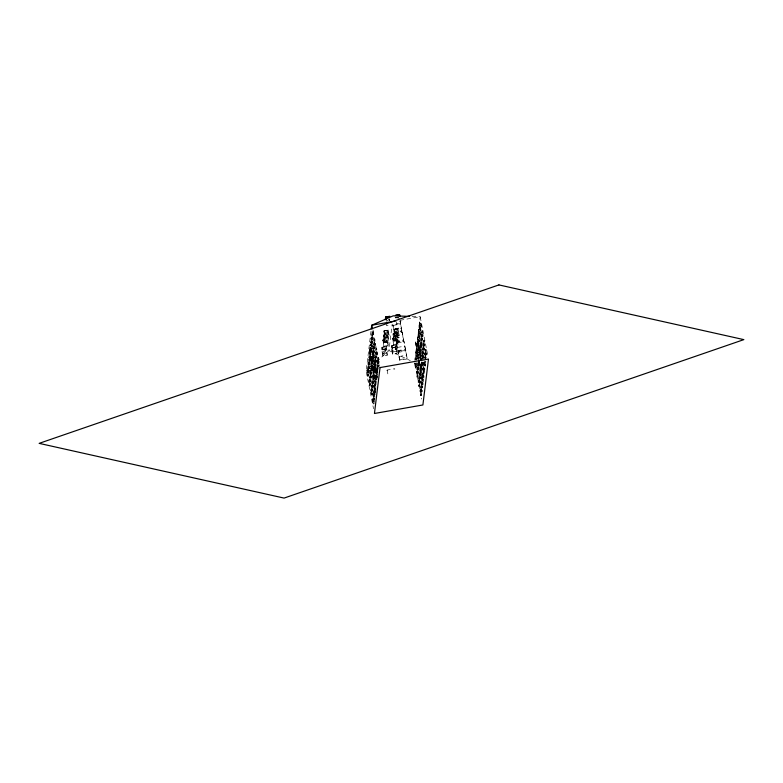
<?xml version="1.0" encoding="UTF-8"?>
<svg xmlns="http://www.w3.org/2000/svg" width="783" height="783" viewBox="0 0 783 783"><rect width="100%" height="100%" fill="white"/><g stroke="black" fill="none" stroke-linecap="round" stroke-linejoin="round"><path stroke-width="0.59" stroke-dasharray="3.92 2.94" d="M370.995 331.278L366.141 371.132L373.53 408.775M369.292 351.234L369.507 349.521L371.974 349.091L373.217 358.193L370.75 358.624L369.292 351.234L371.768 350.794L372.091 348.376L370.662 341.222L371.622 341.055L372.463 345.342L372.287 346.771L371.328 346.938L371.504 345.509L372.463 345.342M366.924 371.945L367.1 370.516L368.059 370.349L368.724 376.065L367.765 376.231L366.924 371.945L367.883 371.778L368.059 370.349M367.374 368.235L367.55 366.806L368.509 366.64L369.175 372.356L368.216 372.532L367.374 368.235L368.333 368.069L368.509 366.64M367.853 364.301L368.03 362.872L368.989 362.705L369.654 368.421L368.695 368.587L367.853 364.301L368.813 364.134L368.989 362.705M368.313 360.523L368.49 359.094L369.449 358.927L369.273 360.356L368.313 360.523L369.155 364.809L370.114 364.643L370.29 363.214L368.862 356.011L369.821 355.844L370.662 360.131L370.486 361.56L369.527 361.726L369.703 360.297L370.662 360.131M370.114 364.643L368.862 356.011M369.145 353.71L369.322 352.281L370.281 352.115L370.946 357.831L369.987 357.997L369.145 353.71L370.105 353.544M369.742 348.778L369.919 347.349L370.878 347.182L370.702 348.611L369.742 348.778L370.946 357.831M370.124 345.685L370.29 344.256L371.25 344.089L371.083 345.518L370.124 345.685L371.543 352.898L370.584 353.064L369.919 347.349M372.091 348.376L371.132 348.543L370.966 349.972L371.925 349.805L370.662 341.222M370.917 339.147L371.093 337.718L372.052 337.551L372.718 343.267L371.759 343.434L370.917 339.147L371.876 338.98L372.052 337.551M371.406 335.114L371.582 333.685L372.542 333.519L373.207 339.235L372.248 339.411L371.406 335.114L372.365 334.948L372.542 333.519M370.486 361.56L369.821 355.844M372.287 346.771L371.622 341.055M370.134 355.482L370.339 353.769M367.765 376.231L367.1 370.516M368.216 372.532L367.55 366.806M368.695 368.587L368.03 362.872M369.155 364.809L368.49 359.094M369.987 357.997L369.322 352.281M371.759 343.434L371.093 337.718M372.248 339.411L371.582 333.685M372.698 335.721L371.856 331.424L372.816 331.258L372.992 329.829L373.834 334.116L373.657 335.545L372.698 335.721L372.033 329.995M370.75 358.624L369.507 349.521M371.543 352.898L370.29 344.256M371.132 360.591L371.338 358.878L373.814 358.448L375.057 367.55L372.581 367.99L371.132 360.591L373.608 360.16L373.922 357.665L372.483 350.51L373.442 350.344L374.284 354.63L374.117 356.059L373.158 356.236L373.325 354.797L374.284 354.63M368.744 381.243L368.92 379.814L369.879 379.638L370.545 385.353L369.586 385.53L368.744 381.243L369.703 381.067L369.879 379.638M369.194 377.533L369.37 376.104L370.33 375.928L370.995 381.654L370.036 381.82L369.194 377.533L370.153 377.357L370.33 375.928M369.674 373.589L369.85 372.16L370.809 371.994L371.475 377.709L370.516 377.876L369.674 373.589L370.633 373.422L370.809 371.994M370.134 369.811L370.31 368.382L371.269 368.216L371.093 369.645L370.134 369.811L370.976 374.098L371.935 373.931L370.682 365.299L371.641 365.132L372.483 369.419L372.316 370.848L371.357 371.015L371.524 369.586L372.483 369.419M371.935 373.931L370.682 365.299M370.966 362.999L371.142 361.57L372.101 361.403L372.767 367.119L371.808 367.286L370.966 362.999L371.925 362.832M371.563 358.066L371.739 356.637L372.698 356.471L372.522 357.9L371.563 358.066L372.943 365.69L372.581 367.99M371.945 354.973L372.121 353.544L373.08 353.378L372.904 354.807L371.945 354.973L373.364 362.186L372.405 362.353L371.739 356.637M373.922 357.665L372.962 357.831L372.786 359.26L373.745 359.094L372.483 350.51M372.737 348.435L372.914 347.006L373.873 346.84L374.538 352.556L373.579 352.722L372.737 348.435L373.697 348.269L373.873 346.84M373.227 344.412L373.403 342.983L374.362 342.807L375.028 348.533L374.068 348.699L373.227 344.412L374.186 344.236L374.362 342.807M373.677 340.722L373.853 339.293L374.812 339.117L375.478 344.843L374.519 345.009L373.677 340.722L374.636 340.546L374.812 339.117M372.316 370.848L371.641 365.132M374.117 356.059L373.442 350.344M369.586 385.53L368.92 379.814M370.036 381.82L369.37 376.104M370.516 377.876L369.85 372.16M370.976 374.098L370.31 368.382M371.808 367.286L371.142 361.57M371.964 364.839L372.179 363.136M373.579 352.722L372.914 347.006M374.068 348.699L373.403 342.983M374.519 345.009L373.853 339.293M373.364 362.186L372.121 353.544M370.584 390.6L370.76 389.171L371.719 389.004L372.385 394.72L371.426 394.886L370.584 390.6L371.543 390.433L371.719 389.004M371.034 386.89L371.211 385.461L372.17 385.295L372.835 391.011L371.876 391.177L371.034 386.89L371.994 386.724L372.17 385.295M371.514 382.956L371.69 381.517L372.649 381.35L373.315 387.066L372.356 387.242L371.514 382.956L372.473 382.779L372.649 381.35M371.974 379.178L372.15 377.749L373.109 377.572L372.933 379.001L371.974 379.178L372.816 383.464L373.775 383.298L373.951 381.859L372.522 374.666L373.481 374.499L374.323 378.786L374.147 380.215L373.188 380.381L373.364 378.952L374.323 378.786M373.775 383.298L372.522 374.666M372.806 372.365L372.972 370.936L373.931 370.77L374.607 376.486L373.648 376.652L372.806 372.365L373.765 372.199M372.982 370.026L373.197 368.313L375.664 367.883L376.907 376.985L374.44 377.426L372.982 370.026L375.458 369.596L375.752 367.031L374.323 359.877L375.282 359.71L376.124 363.997L375.948 365.426L374.988 365.592L375.165 364.164L376.124 363.997M373.403 367.433L373.579 366.004L374.538 365.827L374.362 367.256L373.403 367.433L374.773 375.057L374.44 377.426M373.775 364.34L373.951 362.911L374.91 362.744L374.744 364.173L373.775 364.34L375.204 371.553L374.245 371.719L373.579 366.004M375.752 367.031L374.793 367.198L374.617 368.627L375.576 368.46L374.323 359.877M374.577 357.802L374.754 356.373L375.713 356.196L376.378 361.922L375.419 362.089L374.577 357.802L375.537 357.635L375.713 356.196M375.067 353.769L375.243 352.34L376.202 352.174L376.868 357.89L375.909 358.056L375.067 353.769L376.026 353.603L376.202 352.174M375.517 350.079L375.693 348.65L376.652 348.484L377.318 354.2L376.359 354.366L375.517 350.079L376.476 349.913L376.652 348.484M374.147 380.215L373.481 374.499M375.948 365.426L375.282 359.71M371.426 394.886L370.76 389.171M371.876 391.177L371.211 385.461M372.356 387.242L371.69 381.517M372.816 383.464L372.15 377.749M373.648 376.652L372.972 370.936M373.814 374.274L374.029 372.571M375.419 362.089L374.754 356.373M375.909 358.056L375.243 352.34M376.359 354.366L375.693 348.65M375.204 371.553L373.951 362.911M373.197 403.93L372.356 399.643L372.532 398.214L373.491 398.048L374.333 402.335L373.374 402.501L373.197 403.93L374.157 403.764L373.491 398.048M372.806 395.934L372.982 394.505L373.941 394.338L374.607 400.054L373.648 400.221L372.806 395.934L373.765 395.767L373.941 394.338M374.127 396.276L373.285 391.989L373.462 390.56L374.421 390.394L375.263 394.681L374.303 394.847L374.127 396.276L375.086 396.11M373.745 388.211L373.922 386.782L374.881 386.616L374.705 388.045L373.745 388.211L374.587 392.498L375.546 392.332L374.294 383.699L375.253 383.533L375.889 386.753M375.546 392.332L374.294 383.699M374.754 379.98L375.419 385.696L374.754 379.98L375.713 379.804L376.163 384.453M375.174 376.466L375.351 375.037L376.31 374.871L376.134 376.3L375.174 376.466L376.554 384.091L375.595 384.267M375.556 373.374L375.723 371.945L376.692 371.778L376.515 373.207L375.556 373.374L376.975 380.587L376.016 380.753L375.351 375.037M376.094 368.92L377.523 376.065L376.564 376.241L376.398 377.67L377.357 377.494L376.094 368.92L377.054 368.744L377.895 373.031L376.936 373.207L376.76 374.636L377.719 374.47L377.054 368.744M378.15 370.956L377.191 371.122L376.525 365.407L377.484 365.24L378.111 368.46M376.838 362.813L377.014 361.384L377.974 361.217L378.639 366.933L377.68 367.1L376.838 362.813L377.798 362.646L377.974 361.217M377.289 359.123L377.465 357.694L378.424 357.528L379.089 363.243L378.13 363.41L377.289 359.123L378.248 358.957L378.424 357.528M374.881 395.043L374.421 390.394M376.094 387.82L375.135 387.996L374.959 389.425L375.918 389.249L375.253 383.533M377.729 368.813L377.484 365.24M373.648 400.221L372.982 394.505M374.587 392.498L373.922 386.782M377.191 371.122L376.525 365.407M377.68 367.1L377.014 361.384M378.13 363.41L377.465 357.694M377.357 377.494L377.523 376.065M381.664 349.668L381.957 347.261L386.195 346.517L387.448 352.869L387.154 355.286L382.907 356.03L381.664 349.668L385.902 348.924L387.154 355.286M382.858 339.832L384.003 347.075L382.858 339.832L387.105 339.088L388.348 345.45L388.241 346.331L382.603 347.319L382.349 349.384L385.256 348.866L385.51 346.8L385.95 349.052L383.044 349.57L382.495 353.945L386.371 351.322L386.665 348.915L382.789 351.538M383.269 336.426L383.445 335.007L387.693 334.263L388.769 342.044L384.522 342.788L383.269 336.426L387.516 335.682L387.693 334.263M383.856 331.649L383.964 330.759L388.211 330.015L389.347 337.258L385.099 338.011L383.856 331.649L388.104 330.906L388.211 330.015M383.954 336.21L384.101 334.987L387.008 334.478L387.301 337.953L384.394 338.462L383.954 336.21L386.861 335.701L387.008 334.478M384.531 331.463L384.619 330.71L387.526 330.201L387.879 333.206L384.972 333.715L384.531 331.463L387.438 330.955L387.526 330.201M383.866 342.788L383.523 339.783L383.866 342.788L386.773 342.279L386.43 339.274L386.773 342.279M384.394 338.462L384.101 334.987M384.972 333.715L384.619 330.71M382.907 356.03L383.2 353.622L381.957 347.261M384.522 342.788L383.445 335.007M385.099 338.011L383.964 330.759M386.89 323.359L386.596 325.767L390.834 325.023M382.789 351.636L385.696 351.117L386.195 346.517M388.241 346.331L387.105 339.088M389.631 318.798L389.386 320.864L388.945 318.612M379.138 368.852L366.141 371.132L388.945 350.569L392.156 324.231M387.027 370.75L387.115 370.065L394.789 368.715L394.71 369.4M394.299 332.706L394.387 332.061L401.914 330.739L401.836 331.385L394.299 332.706L392.88 325.454L392.958 324.808L400.485 323.487L407.238 358.937L399.712 360.258L398.156 352.35L398.234 351.704L405.76 350.383L407.238 358.937M391.412 347.955L391.706 345.548L395.944 344.804L397.196 351.156L396.903 353.573L392.655 354.317L391.412 347.955L395.65 347.212M392.606 338.119L393.751 345.372L392.606 338.119L396.854 337.375L397.989 344.618L392.352 345.606L391.843 350.177L396.452 351.313L396.746 348.895L392.136 347.76L395.004 347.153L395.258 345.088L396.903 353.573M393.027 334.713L393.193 333.294L397.441 332.55L398.518 340.331L394.27 341.075L393.027 334.713L397.265 333.969L397.441 332.55M399.095 335.545L397.96 328.302L399.095 335.545L394.857 336.299L393.712 329.056L401.297 327.607M397.05 336.24L396.756 332.765L397.05 336.24L394.143 336.749L393.849 333.274L402.129 331.875L403.636 340.605L396.11 341.926L394.603 333.196M394.378 328.997L394.72 332.002L394.378 328.997L397.284 328.488L397.627 331.493L397.284 328.488M392.352 345.606L392.537 349.923L395.444 349.404L395.944 344.804M393.614 341.075L393.272 338.07L393.614 341.075L396.521 340.566L396.178 337.561L396.521 340.566M394.143 336.749L393.849 333.274M392.655 354.317L392.949 351.91L391.706 345.548M394.27 341.075L393.193 333.294M394.857 336.299L394.965 335.408M396.638 321.647L396.345 324.054L400.583 323.31L400.876 320.903L398.762 321.275M396.11 341.926L396.188 341.28L403.715 339.959L403.636 340.605M397.989 344.618L396.854 337.375M396.335 343.062L396.413 342.416L403.94 341.094L405.467 349.893L397.94 351.215L396.335 343.062L403.862 341.74M401.836 331.385L400.485 323.487M397.94 351.215L398.018 350.569L405.545 349.247L405.467 349.893M399.712 360.258L392.958 324.808M415.479 341.77L416.722 350.882L415.479 341.77L418.112 341.222L418.288 339.783L417.329 339.959L417.995 345.675L418.954 345.509L418.288 339.783M416.243 367.785L415.567 362.069L416.409 366.356L416.243 367.785L415.284 367.961L414.608 362.235L421.743 399.085M414.892 360.209L420.187 316.724L411.966 316.459M419.189 350.441L417.946 341.339L419.404 348.738L419.189 350.441L415.979 351.019L416.644 356.735L417.603 356.568L417.779 355.139L416.35 347.985L417.31 347.818L417.133 349.247M416.341 355.785L416.507 354.356L415.548 354.523L416.223 360.239L415.381 355.952L416.341 355.785L417.182 360.072M416.938 350.843L416.762 352.272L415.802 352.448L416.644 356.735M417.564 349.179L417.388 350.608L418.347 350.441L417.682 344.726L416.722 344.892L418.151 352.105L417.975 353.534L417.016 353.701L417.31 351.136L419.786 350.696L421.029 359.808M419.111 332.981L419.952 337.267L418.993 337.434L418.827 338.863L419.786 338.696L419.111 332.981L418.151 333.147L419.58 340.351L419.404 341.779L418.445 341.946L417.603 337.659L418.562 337.493L418.739 336.064L417.779 336.23L418.445 341.946M420.246 334.918L419.571 329.203L418.611 329.369L419.287 335.085L420.246 334.918L420.412 333.489L419.571 329.203M420.725 330.974L420.05 325.258L419.091 325.425L419.766 331.15L420.725 330.974L420.892 329.545L420.05 325.258M421.176 327.265L420.51 321.549L419.551 321.715L420.217 327.441L421.176 327.265L421.352 325.836L420.51 321.549M415.284 367.961L415.45 366.522L416.409 366.356M415.9 362.832L415.734 364.271L416.693 364.095L416.859 362.666M418.572 347.3L418.778 345.587M418.347 350.441L417.153 341.388M419.786 338.696L419.952 337.267M416.262 372.962L416.439 371.534L417.398 371.357L418.063 377.083L417.104 377.249L416.262 372.962L417.222 372.786L417.398 371.357M416.713 369.273L416.889 367.844L417.848 367.667L418.514 373.393L417.554 373.56L416.713 369.273L417.672 369.096L417.848 367.667M417.202 365.24L417.378 363.811L418.337 363.645L419.003 369.361L418.044 369.527L417.202 365.24L418.161 365.074L418.337 363.645M418.954 358.536L419.13 357.107L418.171 357.273L417.995 358.702L421.234 358.095M418.836 362.989L419.796 362.823L418.543 354.18L419.512 354.014L420.177 359.73L420.344 358.301L419.15 349.247L420.109 349.081L420.951 353.368L420.774 354.797L419.815 354.963L419.15 349.247M419.424 346.947L419.6 345.518L420.559 345.352L420.393 346.781L419.424 346.947L420.265 351.234L421.225 351.068L421.401 349.639L419.982 342.435L420.941 342.269L421.783 346.556L421.606 347.985L420.647 348.151L420.823 346.722L421.783 346.556M421.225 351.068L419.982 342.435M420.265 340.086L420.442 338.657L421.401 338.491L422.066 344.207L421.107 344.373L420.265 340.086L421.225 339.92L421.401 338.491M420.745 336.152L420.921 334.723L421.88 334.547L422.546 340.272L421.587 340.439L420.745 336.152L421.704 335.976L421.88 334.547M421.195 332.442L421.371 331.013L422.331 330.837L422.996 336.563L422.037 336.729L421.195 332.442L422.154 332.276L422.331 330.837M420.823 358.761L419.786 350.696M420.774 354.797L420.109 349.081M421.606 347.985L420.941 342.269M417.104 377.249L417.28 375.82L418.239 375.644M417.554 373.56L416.889 367.844M418.044 369.527L417.378 363.811M418.758 360.141L419.424 365.857L418.465 366.023L418.22 362.451M420.265 351.234L419.6 345.518M421.107 344.373L420.442 338.657M421.587 340.439L420.921 334.723M422.037 336.729L421.371 331.013M420.412 356.656L420.618 354.953M418.102 382.319L418.269 380.89L419.228 380.724L419.903 386.44L418.934 386.606L418.102 382.319L419.062 382.153L419.228 380.724M418.543 378.629L418.719 377.2L419.678 377.034L420.344 382.75L419.385 382.916L418.543 378.629L419.502 378.463L419.678 377.034M419.042 374.607L419.208 373.178L420.168 373.002L420.843 378.727L419.884 378.894L419.042 374.607L420.001 374.431L420.168 373.002M419.463 371.093L419.639 369.664L420.598 369.498L420.422 370.927L419.463 371.093L420.305 375.39L421.264 375.214L420.011 366.64L420.97 366.464L420.794 367.893M421.264 375.214L420.011 366.64M420.383 363.547L421.812 370.75L420.853 370.927L420.677 372.356L421.636 372.179L420.207 364.976L420.383 363.547L421.342 363.371L422.008 369.096L421.048 369.263L421.225 367.834M420.814 360.033L420.99 358.604L421.949 358.438M421.264 356.314L421.44 354.875L422.399 354.709L422.223 356.138L421.264 356.314L422.106 360.601M423.065 360.425L421.812 351.802L422.771 351.626L423.613 355.922L423.437 357.351L422.477 357.518L422.654 356.089L423.613 355.922M422.096 349.453L422.272 348.024L423.231 347.858L423.897 353.573L422.937 353.74L422.096 349.453L423.055 349.287L423.231 347.858M422.585 345.509L422.751 344.08L423.711 343.913L424.376 349.629L423.417 349.795L422.585 345.509L423.544 345.342L423.711 343.913M423.035 341.799L423.202 340.37L424.161 340.204L424.836 345.92L423.877 346.086L423.035 341.799L423.995 341.633L424.161 340.204M422.057 362.255L422.879 369.243L420.402 369.674L419.375 361.629M423.437 357.351L422.771 351.626M418.934 386.606L419.111 385.177L420.07 385.011M419.385 382.916L418.719 377.2M419.884 378.894L419.208 373.178M420.305 375.39L419.639 369.664M421.831 362.901L421.655 364.33L422.614 364.154L422.791 362.725L421.831 362.901L420.99 358.604M422.937 353.74L422.272 348.024M423.417 349.795L422.751 344.08M423.877 346.086L423.202 340.37M421.636 372.179L421.812 370.75M422.008 369.096L421.234 362.186M422.262 366.092L422.468 364.389M419.874 391.363L420.05 389.934L421.009 389.768L421.675 395.484L420.716 395.65L419.874 391.363L420.833 391.197L421.009 389.768M420.324 387.673L420.491 386.244L421.45 386.078L422.125 391.794L421.166 391.96L420.324 387.673L421.283 387.507L421.45 386.078M420.814 383.641L420.99 382.212L421.949 382.045L422.614 387.761L421.655 387.928L420.814 383.641L421.773 383.474L421.949 382.045M421.234 380.137L421.411 378.708L422.37 378.541L422.194 379.97L421.234 380.137L422.076 384.424L423.035 384.257L421.783 375.674L422.742 375.507L422.566 376.936L421.606 377.103L423.035 384.257M421.606 377.103L421.783 375.674M422.154 372.581L423.583 379.794L422.624 379.961L422.448 381.39L423.407 381.223L422.154 372.581L423.114 372.414L423.789 378.13L422.83 378.306L422.996 376.868L423.955 376.701L422.761 367.648L423.427 373.364L424.386 373.197L424.562 371.768L423.72 367.481L419.835 368.069M423.035 365.348L423.212 363.919L424.171 363.752L423.995 365.181L423.035 365.348L423.877 369.635L424.836 369.468L423.583 360.836M423.877 358.497L424.043 357.058L425.003 356.891L424.836 358.32M424.357 354.552L424.533 353.123L425.492 352.957L426.324 357.244L425.365 357.41L425.198 358.839L424.357 354.552L425.316 354.386L425.492 352.957M424.807 350.843L424.983 349.414L425.942 349.247L426.608 354.963L425.649 355.13L424.807 350.843L425.766 350.676L425.942 349.247M424.386 373.197L423.72 367.481M425.218 366.385L424.552 360.669L425.384 364.956L425.218 366.385L424.259 366.552L424.425 365.123L425.384 364.956M420.716 395.65L420.882 394.221L421.851 394.055M421.166 391.96L420.491 386.244M421.655 387.928L420.99 382.212M422.076 384.424L421.411 378.708M423.877 369.635L423.212 363.919M424.719 362.783L424.885 361.354L425.844 361.178L425.678 362.607L424.719 362.783L424.298 360.64M425.649 355.13L424.983 349.414M423.407 381.223L423.583 379.794M423.789 378.13L423.955 376.701M386.479 321.275L389.386 319.307M398.694 316.9L395.787 317.409L396.218 319.523M395.092 317.702L398.273 317.144M396.482 317.595L398.42 317.252M400.093 320.257L420.187 316.724L428.027 356.715M392.88 325.454L400.407 324.133M420.334 322.978L419.375 323.154L420.217 327.441M393.692 329.574L401.219 328.253M394.28 329.751L397.187 329.242M393.604 329.937L397.852 329.193M372.874 334.292L373.834 334.116M420.383 326.012L421.352 325.836M419.884 326.687L418.925 326.854L419.766 331.15M385.07 332.961L387.976 332.452M394.818 331.248L397.725 330.739M394.524 333.842L402.051 332.521M372.424 337.972L373.383 337.806M419.933 329.721L420.892 329.545M393.702 334.498L396.609 333.989M419.404 330.632L418.445 330.798L419.287 335.085M384.541 337.238L389.454 336.377M394.289 335.525L399.203 334.664M371.935 342.005L372.894 341.838M419.453 333.656L420.412 333.489M395.581 338.148L403.108 336.827M370.486 342.651L371.445 342.484M382.75 340.722L386.998 339.969M392.498 339.01L396.746 338.266M418.944 334.41L417.985 334.576L419.404 341.779M384.698 341.368L388.936 340.625M394.446 339.656L398.684 338.912M374.695 343.58L375.654 343.414M383.964 342.034L386.871 341.525M393.712 340.321L396.619 339.812M422.213 335.3L423.172 335.134M374.245 347.27L375.204 347.104M421.763 339.01L422.722 338.843M384.11 346.194L388.348 345.45M393.859 344.481L398.097 343.737M418.621 340.517L419.58 340.351M415.264 343.483L417.74 343.052M370.76 351.636L371.719 351.469M392.792 347.858L395.699 347.339M373.755 351.293L374.714 351.127M421.283 342.944L422.243 342.778M397.402 347.437L404.928 346.115M372.316 351.939L373.276 351.773M418.171 344.246L419.13 344.08M419.805 343.864L420.765 343.698M376.535 352.937L377.494 352.771M424.043 344.657L425.003 344.491M417.505 346.155L416.546 346.321L417.975 353.534M383.2 353.622L387.448 352.869M392.949 351.91L397.196 351.156M370.153 356.568L371.122 356.402M368.685 357.44L369.645 357.273M370.956 356.921L373.432 356.48M398.156 352.35L405.682 351.029M419.404 348.738L416.174 349.414L417.603 356.568M376.085 356.627L377.044 356.461M423.593 348.366L424.552 348.2M420.442 349.805L421.401 349.639M418.974 350.676L419.933 350.51M417.192 352.272L418.151 352.105M419.58 352.409L417.104 352.839L418.347 359.182M372.581 360.924L373.54 360.757M375.595 360.66L376.554 360.493M399.173 356.48L406.7 355.159M423.114 352.311L424.073 352.144M374.147 361.306L375.106 361.139M419.991 353.534L420.951 353.368M421.636 353.231L422.605 353.064M369.331 363.381L370.29 363.214M378.306 361.981L379.266 361.815M416.82 355.306L417.779 355.139M425.825 353.701L426.784 353.534M418.376 355.609L419.336 355.443M399.79 359.612L407.317 358.291M371.984 365.857L372.943 365.69M370.516 366.728L371.475 366.561M375.263 365.847L372.796 366.278L371.338 358.878M368.871 367.158L369.83 366.992M416.39 358.81L417.349 358.643L416.507 354.356M377.856 365.671L378.815 365.504M376.349 366.836L377.308 366.669M414.892 359.974L415.851 359.808L416.018 358.379L415.059 358.545L415.479 360.689M368.392 371.093L369.351 370.927M374.421 370.29L375.38 370.114M375.918 370.349L376.877 370.173M414.442 363.664L415.401 363.498M424.376 362.098L423.417 362.265L424.836 369.468M371.152 372.669L372.111 372.502M418.641 364.594L419.6 364.428M420.207 364.976L421.166 364.809M367.941 374.803L368.901 374.636M373.814 375.223L374.773 375.057M370.692 376.447L371.651 376.28M372.346 376.094L373.305 375.928M377.112 375.282L374.646 375.713L373.197 368.313M418.22 368.098L419.179 367.932M424.053 368.206L425.012 368.039M422.585 369.077L423.544 368.91M370.212 380.391L371.171 380.215M376.192 379.324L377.152 379.158L375.723 371.945M417.731 372.131L418.69 371.964M423.603 371.935L424.562 371.768M374.577 381.409L375.537 381.233M372.992 382.035L373.951 381.859M420.481 373.951L421.44 373.785M421.988 374.01L422.947 373.843M369.762 384.101L370.721 383.924M374.117 385.138L375.077 384.962M372.532 385.813L373.491 385.637M420.05 377.465L421.009 377.289M372.052 389.748L373.011 389.582M419.561 381.487L420.52 381.321M374.763 391.069L375.723 390.903M422.252 382.995L423.212 382.828M373.285 391.989L374.245 391.823M371.592 393.457L372.561 393.291M421.831 386.499L422.791 386.332M373.824 398.792L374.783 398.625M421.332 390.531L422.291 390.365M372.356 399.643L373.315 399.477M395.826 317.497L400.436 318.632M388.945 350.569L410.321 360.62M422.154 332.276L422.996 336.563M423.995 341.633L424.836 345.92M425.766 350.676L426.608 354.963M421.704 335.976L422.546 340.272M423.544 345.342L424.376 349.629M425.316 354.386L426.158 358.673M424.533 353.123L425.365 357.41M421.225 339.92L422.066 344.207M423.055 349.287L423.897 353.573M421.812 351.802L423.241 358.996M421.44 354.875L422.282 359.172M418.112 341.222L418.954 345.509M422.194 362.01L422.614 364.154M421.43 361.844L422.879 369.243M418.543 354.18L419.551 359.25M417.31 351.136L418.768 358.526M418.171 357.273L418.592 359.417M418.954 362.275L420.402 369.674M418.21 359.779L419.424 365.857M417.838 362.803L418.465 366.023M418.161 365.074L419.003 369.361M420.001 374.431L420.843 378.727M421.773 383.474L422.614 387.761M417.672 369.096L418.514 373.393M419.502 378.463L420.344 382.75M421.283 387.507L422.125 391.794M417.222 372.786L418.063 377.083M419.062 382.153L419.903 386.44M420.833 391.197L421.675 395.484M400.172 321.196L400.583 323.31M397.265 333.969L398.518 340.331M395.004 347.153L395.444 349.404M388.104 330.906L389.347 337.258M387.438 330.955L387.879 333.206M387.516 335.682L388.769 342.044M386.861 335.701L387.301 337.953M385.256 348.866L385.696 351.117M387.115 370.065L387.918 374.186M382.603 347.319L383.044 349.57M372.884 331.121L379.814 366.405M372.365 334.948L373.207 339.235M374.186 344.236L375.028 348.533M376.026 353.603L376.868 357.89M377.798 362.646L378.639 366.933M371.876 338.98L372.718 343.267M373.697 348.269L374.538 352.556M375.537 357.635L376.378 361.922M371.768 350.794L373.217 358.193M373.608 360.16L375.057 367.55M375.458 369.596L376.907 376.985M368.813 364.134L369.654 368.421M370.633 373.422L371.475 377.709M372.473 382.779L373.315 387.066M373.462 390.56L374.303 394.847M368.333 368.069L369.175 372.356M370.153 377.357L370.995 381.654M371.994 386.724L372.835 391.011M373.765 395.767L374.607 400.054M367.883 371.778L368.724 376.065M369.703 381.067L370.545 385.353M371.543 390.433L372.385 394.72M372.532 398.214L373.374 402.501"/><path stroke-width="1.17" d="M371.289 328.86L371.729 325.239L393.174 315.852L409.617 316.381M385.344 319.415L385.637 316.998L389.885 316.254M395.386 315.285L399.633 314.541L400.044 316.655M386.283 317.056L389.19 316.547M396.032 315.343L398.939 314.835M395.366 321.089L371.729 325.239L372.424 328.762M385.637 316.998L386.264 320.178M380.039 367.579L374.45 413.483L422.898 404.968L428.487 359.064L380.039 367.579M498.918 284.914L39.15 443.364L284.072 498.086L743.85 339.626L498.918 284.914"/></g></svg>
